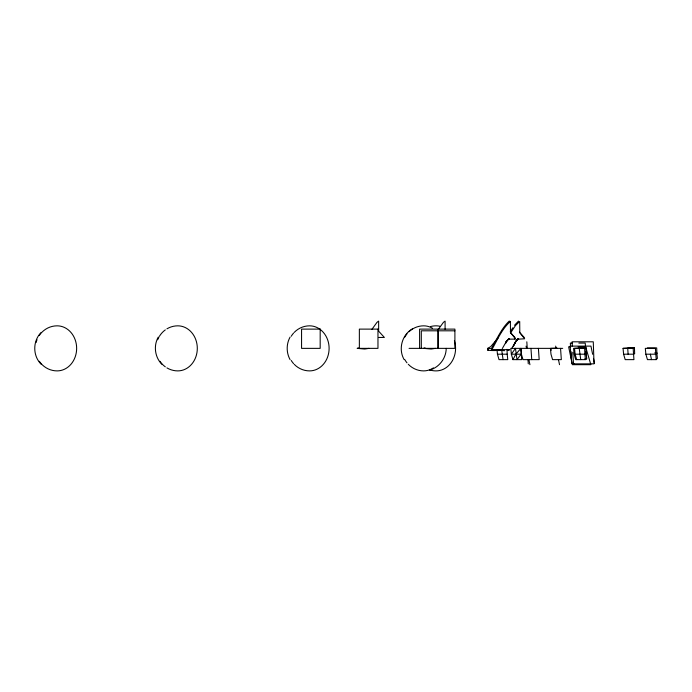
<?xml version="1.0" encoding="UTF-8"?>
<svg xmlns="http://www.w3.org/2000/svg" width="692" height="692" viewBox="0 0 692 692"><rect width="100%" height="100%" fill="white"/><g stroke="black" fill="none" stroke-linecap="round" stroke-linejoin="round"><path stroke-width="1.04" d="M509.234 339.149L514.969 339.123L514.934 337.454L510.488 332.722L510.393 321.469L509.2 321.105C501.285 328.553 497.003 339.132 491.441 348.361L491.917 349.564C512.625 349.555 492.228 351.424 487.635 350.057L487.704 348.361L490.671 346.657L498.093 337.93M446.21 348.361C446.15 358.326 439.117 367.495 429.507 370.133M158.278 337.099C153.339 345.749 154.852 357.21 161.859 364.295M290.078 337.099C286.228 344.036 286.228 352.695 290.078 359.632M491.917 349.564C497.358 339.902 502.003 328.856 510.393 321.469M512.945 359.632L515.86 354.192L520.912 348.361L521.69 359.632L512.945 359.632L511.353 354.192L510.808 348.361M510.281 331.762L512.858 327.74M510.584 332.956L515.497 325.551L519.701 321.469L519.796 332.722L524.657 338.786L518.542 339.149M371.898 329.383L377.01 322.316L378.645 321.105L378.645 331.174L384.38 337.454L378.628 337.454M438.339 329.383L443.451 322.316L445.094 321.105L445.094 329.349M41.2 332.428C32.619 340.905 32.619 355.826 41.2 364.295M511.682 348.491L515.921 341.044L513.326 346.363L516.111 340.871L514.848 343.102L518.014 338.916L516.543 340.308L518.273 339.132L516.613 339.945L518.386 339.21L516.517 339.564L518.663 339.158M502.34 348.508L506.613 341.035L505.428 343.595L506.873 340.732L505.567 342.929L508.949 338.734L507.487 339.962L509.295 338.942L507.591 339.651L509.407 339.097M514.519 325.257L518.507 321.105M585.441 359.632L584.852 354.192L586.055 352.903L586.643 358.344L585.441 359.632L575.709 359.632L574.118 354.192L573.582 348.361L585.942 347.92L586.141 353.759L584.852 354.192L575.095 354.192L574.559 348.361L585.942 347.92M656.198 359.632L657.4 358.344L656.82 352.903L655.618 354.192L645.861 354.192L645.316 348.361L655.419 348.361L656.198 359.632L647.452 359.632L645.861 354.192M514.969 339.123L515.358 338.786L511.042 333.12M412.406 328.847C401.922 334.816 398.064 349.226 404.163 359.632M556.48 348.361L557.121 348.145L551.048 348.361L551.178 350.308M580.735 359.632L579.221 348.361L580.51 347.92M628.111 354.192L627.731 348.361L629.019 347.92M623.059 348.361L634.452 347.92L634.651 353.759L633.362 354.192L623.604 354.192L623.059 348.361L634.452 347.92M369.026 348.361L364.71 349.045L357.159 348.361L358.638 347.894M435.467 348.361L431.151 349.045L423.599 348.361L425.078 347.894M507.867 350.411L509.727 349.737L501.224 349.564M579.221 348.361L581.271 347.92M627.731 348.361L629.772 347.92M487.696 350.057L488.206 349.988L487.704 348.361L492.237 348.768M454.903 330.811L421.307 330.811L421.307 348.361M572.466 343.085L570.346 343.085L570.554 346.268M578.841 343.085L585.207 343.085L585.605 347.332M570.744 346.804L568.625 346.804L572.327 364.684L590.856 364.684L585.622 346.804L578.183 346.804M647.366 347.92L656.708 347.92L656.907 353.759M409.067 348.361L454.903 348.361L454.903 329.115L419.603 329.115L419.603 348.361M511.405 348.361L562.717 348.361M654.718 352.903L656.82 352.903M497.436 354.192L507.193 354.192L507.772 359.632L499.027 359.632L497.436 354.192L497.072 350.308M584.654 358.992L586.695 358.992L586.003 351.571M574.092 363.49L571.938 363.49L570.07 346.112L590.942 346.112L592.637 354.287M504.58 350.714L498.396 350.117M519.398 332.16L524.242 337.454M623.604 354.192L625.196 359.632L633.941 359.632L633.163 348.361M575.095 354.192L576.687 359.632M650.368 354.192L651.492 359.632M593.485 358.378L594.54 363.49M555.676 346.112L556.1 348.171M558.453 359.52L559.517 364.684M526.084 346.112L526.508 348.171M528.861 359.511L529.925 364.684M503.067 359.632L501.622 349.339M531.741 359.632L530.954 348.361M550.451 348.361L550.988 354.192L552.579 359.632L561.333 359.632L560.546 348.361M520.851 348.361L521.396 354.192L522.988 359.632L539.18 359.632L538.402 348.361M572.345 346L572.076 341.805L593.278 341.805L594.03 363.845L573.521 363.845L572.76 352.297M570.9 351.571L571.393 358.992M526.82 341.805L527.226 348.085M527.987 359.632L528.264 363.845M584.654 348.361L584.852 354.192M507.02 349.339L507.193 354.192M438.226 329.115L438.226 348.361M437.975 330.811L437.975 348.361M454.41 340.663A22.533 19.514 -90 0 1 436.064 370.895A22.533 21.763 -90 0 1 430.433 370.133M440.129 326.321A22.533 19.514 -90 0 0 436.064 325.828A22.533 21.763 -90 0 0 430.433 326.598M39.306 361.285A22.533 21.763 -90 0 0 57.133 370.895A22.533 19.514 -90 0 0 76.648 348.361A22.533 19.514 -90 0 0 57.133 325.828A22.533 21.763 -90 0 0 41.745 332.428M36.114 342.531A22.533 21.763 -90 0 1 37.022 339.737M39.306 335.438A22.533 21.763 -90 0 1 41.087 333.137M166.91 367.876A22.533 21.763 -90 0 0 177.792 370.895A22.533 19.514 -90 0 0 197.306 348.361A22.533 19.514 -90 0 0 177.792 325.828A22.533 21.763 -90 0 0 166.91 328.847M165.31 366.829A22.533 21.763 -90 0 1 159.956 361.285M157.681 339.737A22.533 21.763 -90 0 1 158.944 337.099M159.428 336.26A22.533 21.763 -90 0 1 165.31 329.902M294.204 364.295A22.533 21.763 -90 0 0 309.592 370.895A22.533 19.514 -90 0 0 329.107 348.361A22.533 19.514 -90 0 0 309.592 325.828A22.533 21.763 -90 0 0 294.204 332.428M293.546 363.594A22.533 21.763 -90 0 1 291.228 360.463M291.228 336.26A22.533 21.763 -90 0 1 293.546 333.137M432.535 328.285A22.533 19.514 -90 0 0 423.677 325.828A22.533 21.763 -90 0 0 408.963 331.753M433.434 367.876A22.533 19.514 -90 0 1 423.677 370.895A22.533 21.763 -90 0 1 408.28 364.295M407 362.85A22.533 21.763 -90 0 1 404.82 359.632M404.82 337.099A22.533 21.763 -90 0 1 407 333.873M515.471 348.361L511.353 354.192L521.111 354.192L516.985 359.632L515.471 348.361M320.18 329.115L301.565 329.115L301.565 348.361L320.18 348.361L320.18 329.115M377.97 329.115L359.356 329.115L359.356 348.361L377.97 348.361L377.97 329.115"/></g></svg>
